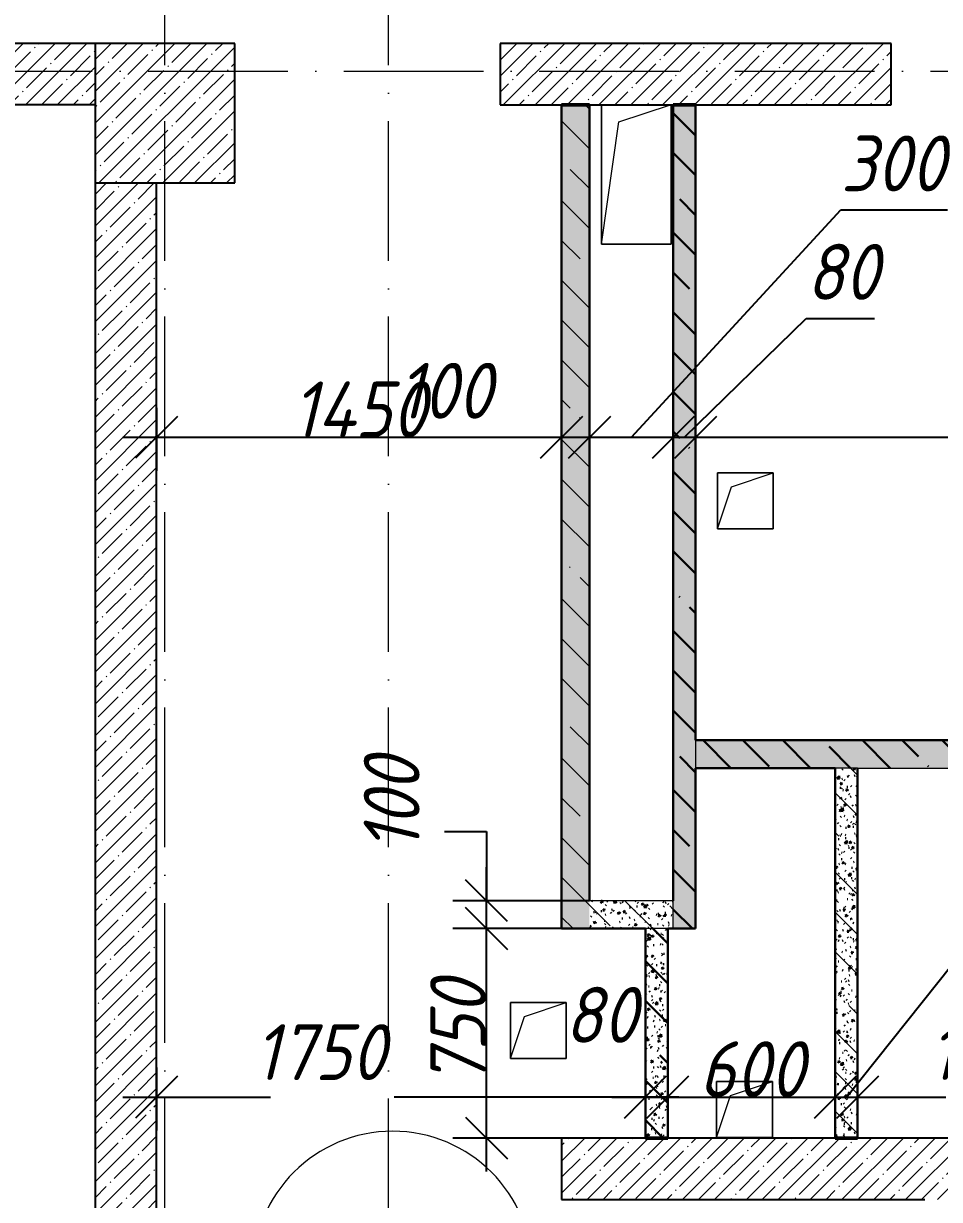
# Model space of a CAD drawing. Header units: millimetres. Extents: x 12986 to 523328, y -9759 to 30092.
# Drawn here: x 127151 to 130430, y 3760 to 7971 of the extents above; entities that cross this region are included whole.
import ezdxf

# ---------------------------------------------------------------- set-up
doc = ezdxf.new("R2010")
doc.units = ezdxf.units.MM
doc.linetypes.add('50_200_ШТРИХ_1Т_ш5_п1_п1_', pattern=[700, 500, -100, 0, -100])
for name, color, linetype, lineweight in [('0) ПГП', 1, 'Continuous', 30), ('4) ПГП красный расчет', 12, 'Continuous', 30), ('A-ANNO-DIMS', 7, 'Continuous', 9), ('A-AREA-IDEN', 7, 'Continuous', 9), ('A-DETL-1', 7, 'Continuous', 50), ('A-FLOR', 7, 'Continuous', 9), ('A-GENM', 7, 'Continuous', 9), ('A-WALL-1', 7, 'Continuous', 25), ('A-WALL-6', 18, 'Continuous', 13), ('A-WALL-PATT-1', 7, 'Continuous', 5), ('A-WALL-PATT-4', 250, 'Continuous', 5), ('S-COLS', 7, 'Continuous', 9), ('S-COLS-1', 7, 'Continuous', 5), ('S-COLS-2', 7, 'Continuous', 25), ('Оси-2', 7, '50_200_ШТРИХ_1Т_ш5_п1_п1_', 9)]:
    doc.layers.add(name, color=color, linetype=linetype, lineweight=lineweight)
doc.layers.add('A-WALL-9', color=7, linetype='Continuous', lineweight=5, true_color=0x0070df)
doc.styles.add('ISOCPEUR_I_3', font='isocpeui.ttf', dxfattribs={"width": 0.9, "height": 200})
doc.dimstyles.new('ISO-2_0_0_9К_СРЕДНИЙ_1', dxfattribs={"dimscale": 304.8, "dimtxt": 199.196235, "dimasz": 0.492126, "dimexe": 0.393701, "dimexo": 0, "dimgap": 0, "dimtad": 1, "dimdec": 0, "dimzin": 0, "dimdsep": 46, "dimtxsty": 'ISOCPEUR_I_3', "dimblk1": 'OBLIQUE', "dimblk2": 'OBLIQUE', "dimsah": 1, "dimcen": 0.09, "dimdle": 0.393701, "dimazin": 0, "dimtfac": 1, "dimtdec": 4, "dimtix": 1, "dimtmove": 2, "dimatfit": 3, "dimfxl": 1, "dimtvp": 1, "dimtolj": 1, "dimtzin": 0, "dimarcsym": 2})
doc.dimstyles.new('ISO-2_0_0_9К_СРЕДНИЙ_6', dxfattribs={"dimscale": 304.8, "dimtxt": 199.196235, "dimasz": 0.492126, "dimexe": 0.393701, "dimexo": 0, "dimgap": 0, "dimtad": 1, "dimdec": 0, "dimzin": 0, "dimdsep": 46, "dimtxsty": 'ISOCPEUR_I_3', "dimblk1": 'OBLIQUE', "dimblk2": 'OBLIQUE', "dimsah": 1, "dimcen": 0.09, "dimdle": 0.393701, "dimazin": 0, "dimtfac": 1, "dimtdec": 4, "dimtix": 1, "dimtmove": 1, "dimatfit": 3, "dimfxl": 1, "dimtvp": 1, "dimtolj": 1, "dimtzin": 0, "dimarcsym": 2})
doc.dimstyles.new('ISO-2_0_0_9К_СРЕДНИЙ_7', dxfattribs={"dimscale": 304.8, "dimtxt": 199.196235, "dimasz": 0.492126, "dimexe": 0.393701, "dimexo": 0, "dimgap": 0, "dimtad": 1, "dimdec": 0, "dimzin": 0, "dimdsep": 46, "dimtxsty": 'ISOCPEUR_I_3', "dimblk1": 'OBLIQUE', "dimblk2": 'OBLIQUE', "dimsah": 1, "dimcen": 0.09, "dimdle": 0.393701, "dimazin": 0, "dimtfac": 1, "dimtdec": 4, "dimtix": 1, "dimtmove": 0, "dimatfit": 3, "dimfxl": 1, "dimtvp": 1, "dimtolj": 1, "dimtzin": 0, "dimarcsym": 2})
pattern_1 = [(45, (61996.89, 0), (-57.02463, 57.02463), []), (45, (62053.92, 0), (-57.02463, 57.02463), [100.806, -20.161, 3.353, -16.808])]
pattern_2 = [(50, (61996.893, 0), (72.873764, -6.37607), [7.62, -83.82]), (355, (61996.89, 0), (-14.09699, 76.42244), [6.096, -67.056]), (100.451, (62002.966, -0.53), (58.776964, 70.04687), [6.476, -71.236]), (46.184, (61996.89, 20.32), (108.43142, -16.81745), [11.43, -125.73]), (96.636, (62005.93, 18.92), (94.961, 98.97089), [9.714, -106.854]), (351.184, (61996.89, 20.32), (94.96227, 98.97018), [9.144, -100.584]), (21, (62007.053, 15.24), (60.64565, -40.90654), [7.62, -83.82]), (326, (62007.05, 15.24), (24.72083, 73.67493), [6.096, -67.056]), (71.451, (62012.11, 11.83), (85.36689, 32.76874), [6.476, -71.236]), (37.5, (61996.893, 0), (1.235525, 33.8224325), [3.353, -62.89, 3.353, -64.719, -67.31]), (37.5, (61996.893, 0), (1.235525, 33.8224325), [-134.315, 3.353, -63.957]), (7.5, (61996.893, 0), (26.728146, 40.07255), [3.353, -35.458, 3.353, -61.366, -25.654]), (7.5, (61996.893, 0), (26.728146, 40.07255), [-103.53, 3.353, -22.301]), (327.5, (61974.236, 0), (54.236318, -2.292117), [3.353, -22.047, 3.353, -75.895, -105.156]), (327.5, (61974.236, 0), (54.236318, -2.292117), [-104.648, 3.353, -101.803]), (317.5, (61964.076, 0), (59.25158, 10.17014), [3.353, -29.667, 3.353, -49.276, -74.676]), (317.5, (61964.076, 0), (59.25158, 10.17014), [-85.649, 3.353, -71.323])]
pattern_3 = [(135, (61996.9, 0), (-142.5612, -142.5612), []), (135, (62139.46, 0), (-142.5612, -142.5612), [252.016, -50.403, 3.353, -47.05])]

# ---------------------------------------------------------------- blocks, each defined once
blk = doc.blocks.new('BSC_Колонна _Прямоугольная - 500х500-V5-АР1_Кладочный план 1 этажа')
at = {"layer": 'S-COLS-1'}
h = blk.add_hatch(dxfattribs=at)
h.set_pattern_fill('FP_13', color=256, style=0, pattern_type=2)
h.set_pattern_definition([(45, (-65660, -7650), (-57.02463, 57.02463), []), (45, (-65602.975, -7650), (-57.02463, 57.02463), [100.806, -20.161, 3.353, -16.808])])
h.paths.add_polyline_path([(-250, -250), (250, -250), (250, 250), (-250, 250)], flags=0)
at = {"layer": 'S-COLS-2'}
for p, q in [((250, 250), (-250, 250)), ((-250, 250), (-250, -250)), ((250, -250), (250, 250)), ((-250, -250), (250, -250))]:
    blk.add_line(p, q, dxfattribs=at)
blk = doc.blocks.new('AR_Отверстие прямоугольное _в плите_ - AR_Отверстие прямоугольное _в плите_-V49-АР1_Кладочный план 1 этажа')
at = {"layer": 'A-GENM'}
for p, q in [((-125, 249), (-125, -250)), ((-62.5, 187.5), (122, 249)), ((125, -250), (125, 249)), ((-125, -250), (-62.5, 187.5)), ((-125, -250), (125, -250))]:
    blk.add_line(p, q, dxfattribs=at)
blk = doc.blocks.new('AR_Отверстие прямоугольное _в плите_ - AR_Отверстие прямоугольное _в плите_-V40-АР1_Кладочный план 1 этажа')
at = {"layer": 'A-GENM'}
for p, q in [((100, 100), (-100, 100)), ((-100, 100), (-100, -100)), ((-50, 50), (100, 100)), ((100, -100), (100, 100)), ((-100, -100), (-50, 50)), ((-100, -100), (100, -100))]:
    blk.add_line(p, q, dxfattribs=at)
blk = doc.blocks.new('_Oblique')
at = {"color": 0, "linetype": 'ByBlock', "lineweight": -2}
blk.add_line((-0.5, -0.5), (0.5, 0.5), dxfattribs=at)
blk = doc.blocks.new('DIMBLOCK784-АР1_Кладочный план 1 этажа')
at = {"layer": 'A-ANNO-DIMS', "color": 0, "lineweight": -2, "transparency": 16777216}
for p, q in [((127626.9, 6595.4), (127626.9, 6369.3)), ((129076.9, 6595.4), (129076.9, 6369.3)), ((127506.9, 6489.3), (129196.9, 6489.3))]:
    blk.add_line(p, q, dxfattribs=at)
at = {"layer": 'Defpoints', "color": 0, "transparency": 16777216}
for p in [(127626.9, 6595.4), (129076.9, 6595.4), (129076.9, 6489.3)]:
    blk.add_point(p, dxfattribs=at)
at = {"layer": 'A-ANNO-DIMS', "color": 0, "lineweight": -2, "transparency": 16777216, "xscale": 150, "yscale": 150, "zscale": 150, "rotation": 180}
blk.add_blockref('_Oblique', (127626.9, 6489.3), dxfattribs=at)
at = {"layer": 'A-ANNO-DIMS', "color": 0, "lineweight": -2, "transparency": 16777216, "xscale": 150, "yscale": 150, "zscale": 150}
blk.add_blockref('_Oblique', (129076.9, 6489.3), dxfattribs=at)
at = {"layer": 'A-ANNO-DIMS', "color": 0, "transparency": 16777216, "insert": (128351.9, 6589.3), "char_height": 200, "width": 579.201, "attachment_point": 5, "style": 'ISOCPEUR_I_3'}
blk.add_mtext('\\A1;1450', dxfattribs=at)
blk = doc.blocks.new('DIMBLOCK785-АР1_Кладочный план 1 этажа')
at = {"layer": 'A-ANNO-DIMS', "color": 0, "lineweight": -2, "transparency": 16777216}
for p, q in [((129076.9, 6595.4), (129076.9, 6369.3)), ((129176.9, 6595.4), (129176.9, 6369.3)), ((128538.9, 6489.3), (129076.9, 6489.3)), ((128956.9, 6489.3), (129296.9, 6489.3))]:
    blk.add_line(p, q, dxfattribs=at)
at = {"layer": 'Defpoints', "color": 0, "transparency": 16777216}
for p in [(129076.9, 6595.4), (129176.9, 6595.4), (129176.9, 6489.3)]:
    blk.add_point(p, dxfattribs=at)
at = {"layer": 'A-ANNO-DIMS', "color": 0, "lineweight": -2, "transparency": 16777216, "xscale": 150, "yscale": 150, "zscale": 150, "rotation": 180}
blk.add_blockref('_Oblique', (129076.9, 6489.3), dxfattribs=at)
at = {"layer": 'A-ANNO-DIMS', "color": 0, "lineweight": -2, "transparency": 16777216, "xscale": 150, "yscale": 150, "zscale": 150}
blk.add_blockref('_Oblique', (129176.9, 6489.3), dxfattribs=at)
at = {"layer": 'A-ANNO-DIMS', "color": 0, "transparency": 16777216, "insert": (128490.2, 6756), "char_height": 200, "width": 409.118, "attachment_point": 1, "line_spacing_factor": 1.149209, "style": 'ISOCPEUR_I_3'}
blk.add_mtext('\\A1;100', dxfattribs=at)
blk = doc.blocks.new('DIMBLOCK786-АР1_Кладочный план 1 этажа')
at = {"layer": 'A-ANNO-DIMS', "color": 0, "lineweight": -2, "transparency": 16777216}
for p, q in [((129326.9, 6489.3), (130076.7, 7303.4)), ((130076.7, 7303.4), (130459.1, 7303.4)), ((129176.9, 6595.4), (129176.9, 6369.3)), ((129476.9, 6595.4), (129476.9, 6369.3)), ((129056.9, 6489.3), (129596.9, 6489.3))]:
    blk.add_line(p, q, dxfattribs=at)
at = {"layer": 'Defpoints', "color": 0, "transparency": 16777216}
for p in [(129176.9, 6595.4), (129476.9, 6595.4), (129476.9, 6489.3)]:
    blk.add_point(p, dxfattribs=at)
at = {"layer": 'A-ANNO-DIMS', "color": 0, "lineweight": -2, "transparency": 16777216, "xscale": 150, "yscale": 150, "zscale": 150, "rotation": 180}
blk.add_blockref('_Oblique', (129176.9, 6489.3), dxfattribs=at)
at = {"layer": 'A-ANNO-DIMS', "color": 0, "lineweight": -2, "transparency": 16777216, "xscale": 150, "yscale": 150, "zscale": 150}
blk.add_blockref('_Oblique', (129476.9, 6489.3), dxfattribs=at)
at = {"layer": 'A-ANNO-DIMS', "color": 0, "transparency": 16777216, "insert": (130076.7, 7570), "char_height": 200, "width": 455.087, "attachment_point": 1, "line_spacing_factor": 1.149209, "style": 'ISOCPEUR_I_3'}
blk.add_mtext('\\A1;300', dxfattribs=at)
blk = doc.blocks.new('DIMBLOCK787-АР1_Кладочный план 1 этажа')
at = {"layer": 'A-ANNO-DIMS', "color": 0, "lineweight": -2, "transparency": 16777216}
for p, q in [((129516.9, 6489.3), (129952.9, 6915.1)), ((129952.9, 6915.1), (130196.7, 6915.1)), ((129476.9, 6595.4), (129476.9, 6369.3)), ((129556.9, 6595.4), (129556.9, 6369.3)), ((129356.9, 6489.3), (129676.9, 6489.3))]:
    blk.add_line(p, q, dxfattribs=at)
at = {"layer": 'Defpoints', "color": 0, "transparency": 16777216}
for p in [(129476.9, 6595.4), (129556.9, 6595.4), (129556.9, 6489.3)]:
    blk.add_point(p, dxfattribs=at)
at = {"layer": 'A-ANNO-DIMS', "color": 0, "lineweight": -2, "transparency": 16777216, "xscale": 150, "yscale": 150, "zscale": 150, "rotation": 180}
blk.add_blockref('_Oblique', (129476.9, 6489.3), dxfattribs=at)
at = {"layer": 'A-ANNO-DIMS', "color": 0, "lineweight": -2, "transparency": 16777216, "xscale": 150, "yscale": 150, "zscale": 150}
blk.add_blockref('_Oblique', (129556.9, 6489.3), dxfattribs=at)
at = {"layer": 'A-ANNO-DIMS', "color": 0, "transparency": 16777216, "insert": (129952.9, 7181.8), "char_height": 200, "width": 303.391, "attachment_point": 1, "line_spacing_factor": 1.149209, "style": 'ISOCPEUR_I_3'}
blk.add_mtext('\\A1;80', dxfattribs=at)
blk = doc.blocks.new('DIMBLOCK788-АР1_Кладочный план 1 этажа')
at = {"layer": 'A-ANNO-DIMS', "color": 0, "lineweight": -2, "transparency": 16777216}
for p, q in [((129556.9, 6595.4), (129556.9, 6369.3)), ((131936.9, 6595.4), (131936.9, 6369.3)), ((129436.9, 6489.3), (132056.9, 6489.3))]:
    blk.add_line(p, q, dxfattribs=at)
at = {"layer": 'Defpoints', "color": 0, "transparency": 16777216}
for p in [(129556.9, 6595.4), (131936.9, 6595.4), (131936.9, 6489.3)]:
    blk.add_point(p, dxfattribs=at)
at = {"layer": 'A-ANNO-DIMS', "color": 0, "lineweight": -2, "transparency": 16777216, "xscale": 150, "yscale": 150, "zscale": 150, "rotation": 180}
blk.add_blockref('_Oblique', (129556.9, 6489.3), dxfattribs=at)
at = {"layer": 'A-ANNO-DIMS', "color": 0, "lineweight": -2, "transparency": 16777216, "xscale": 150, "yscale": 150, "zscale": 150}
blk.add_blockref('_Oblique', (131936.9, 6489.3), dxfattribs=at)
at = {"layer": 'A-ANNO-DIMS', "color": 0, "transparency": 16777216, "insert": (130746.9, 6589.3), "char_height": 200, "width": 606.782, "attachment_point": 5, "style": 'ISOCPEUR_I_3'}
blk.add_mtext('\\A1;2380', dxfattribs=at)
blk = doc.blocks.new('DIMBLOCK796-АР1_Кладочный план 1 этажа')
at = {"layer": 'A-ANNO-DIMS', "color": 0, "lineweight": -2, "transparency": 16777216}
for p, q in [((127626.9, 4232.5), (127626.9, 4006.5)), ((129376.9, 4232.5), (129376.9, 4006.5)), ((127506.9, 4126.5), (128035.6, 4126.5)), ((129496.9, 4126.5), (128477.8, 4126.5))]:
    blk.add_line(p, q, dxfattribs=at)
at = {"layer": 'Defpoints', "color": 0, "transparency": 16777216}
for p in [(127626.9, 4232.5), (129376.9, 4232.5), (129376.9, 4126.5)]:
    blk.add_point(p, dxfattribs=at)
at = {"layer": 'A-ANNO-DIMS', "color": 0, "lineweight": -2, "transparency": 16777216, "xscale": 150, "yscale": 150, "zscale": 150, "rotation": 180}
blk.add_blockref('_Oblique', (127626.9, 4126.5), dxfattribs=at)
at = {"layer": 'A-ANNO-DIMS', "color": 0, "lineweight": -2, "transparency": 16777216, "xscale": 150, "yscale": 150, "zscale": 150}
blk.add_blockref('_Oblique', (129376.9, 4126.5), dxfattribs=at)
at = {"layer": 'A-ANNO-DIMS', "color": 0, "transparency": 16777216, "insert": (127976.3, 4387.7), "char_height": 200, "width": 560.814, "attachment_point": 1, "line_spacing_factor": 1.149209, "style": 'ISOCPEUR_I_3'}
blk.add_mtext('\\A1;1750', dxfattribs=at)
blk = doc.blocks.new('DIMBLOCK797-АР1_Кладочный план 1 этажа')
at = {"layer": 'A-ANNO-DIMS', "color": 0, "lineweight": -2, "transparency": 16777216}
for p, q in [((129376.9, 4232.5), (129376.9, 4006.5)), ((129456.9, 4232.5), (129456.9, 4006.5)), ((129256.9, 4126.5), (129576.9, 4126.5))]:
    blk.add_line(p, q, dxfattribs=at)
at = {"layer": 'Defpoints', "color": 0, "transparency": 16777216}
for p in [(129376.9, 4232.5), (129456.9, 4232.5), (129456.9, 4126.5)]:
    blk.add_point(p, dxfattribs=at)
at = {"layer": 'A-ANNO-DIMS', "color": 0, "lineweight": -2, "transparency": 16777216, "xscale": 150, "yscale": 150, "zscale": 150, "rotation": 180}
blk.add_blockref('_Oblique', (129376.9, 4126.5), dxfattribs=at)
at = {"layer": 'A-ANNO-DIMS', "color": 0, "lineweight": -2, "transparency": 16777216, "xscale": 150, "yscale": 150, "zscale": 150}
blk.add_blockref('_Oblique', (129456.9, 4126.5), dxfattribs=at)
at = {"layer": 'A-ANNO-DIMS', "color": 0, "transparency": 16777216, "insert": (129087.8, 4521.1), "char_height": 200, "width": 303.391, "attachment_point": 1, "line_spacing_factor": 1.149209, "style": 'ISOCPEUR_I_3'}
blk.add_mtext('\\A1;80', dxfattribs=at)
blk = doc.blocks.new('DIMBLOCK798-АР1_Кладочный план 1 этажа')
at = {"layer": 'A-ANNO-DIMS', "color": 0, "lineweight": -2, "transparency": 16777216}
for p, q in [((129456.9, 4232.5), (129456.9, 4006.5)), ((130056.9, 4232.5), (130056.9, 4006.5)), ((129336.9, 4126.5), (130176.9, 4126.5))]:
    blk.add_line(p, q, dxfattribs=at)
at = {"layer": 'Defpoints', "color": 0, "transparency": 16777216}
for p in [(129456.9, 4232.5), (130056.9, 4232.5), (130056.9, 4126.5)]:
    blk.add_point(p, dxfattribs=at)
at = {"layer": 'A-ANNO-DIMS', "color": 0, "lineweight": -2, "transparency": 16777216, "xscale": 150, "yscale": 150, "zscale": 150, "rotation": 180}
blk.add_blockref('_Oblique', (129456.9, 4126.5), dxfattribs=at)
at = {"layer": 'A-ANNO-DIMS', "color": 0, "lineweight": -2, "transparency": 16777216, "xscale": 150, "yscale": 150, "zscale": 150}
blk.add_blockref('_Oblique', (130056.9, 4126.5), dxfattribs=at)
at = {"layer": 'A-ANNO-DIMS', "color": 0, "transparency": 16777216, "insert": (129756.9, 4226.5), "char_height": 200, "width": 455.087, "attachment_point": 5, "style": 'ISOCPEUR_I_3'}
blk.add_mtext('\\A1;600', dxfattribs=at)
blk = doc.blocks.new('DIMBLOCK799-АР1_Кладочный план 1 этажа')
at = {"layer": 'A-ANNO-DIMS', "color": 0, "lineweight": -2, "transparency": 16777216}
for p, q in [((130096.9, 4126.5), (130475.6, 4601.9)), ((130475.6, 4601.9), (130719.4, 4601.9)), ((130056.9, 4232.5), (130056.9, 4006.5)), ((130136.9, 4232.5), (130136.9, 4006.5)), ((129936.9, 4126.5), (130256.9, 4126.5))]:
    blk.add_line(p, q, dxfattribs=at)
at = {"layer": 'Defpoints', "color": 0, "transparency": 16777216}
for p in [(130056.9, 4232.5), (130136.9, 4232.5), (130136.9, 4126.5)]:
    blk.add_point(p, dxfattribs=at)
at = {"layer": 'A-ANNO-DIMS', "color": 0, "lineweight": -2, "transparency": 16777216, "xscale": 150, "yscale": 150, "zscale": 150, "rotation": 180}
blk.add_blockref('_Oblique', (130056.9, 4126.5), dxfattribs=at)
at = {"layer": 'A-ANNO-DIMS', "color": 0, "lineweight": -2, "transparency": 16777216, "xscale": 150, "yscale": 150, "zscale": 150}
blk.add_blockref('_Oblique', (130136.9, 4126.5), dxfattribs=at)
at = {"layer": 'A-ANNO-DIMS', "color": 0, "transparency": 16777216, "insert": (130475.6, 4868.6), "char_height": 200, "width": 303.391, "attachment_point": 1, "line_spacing_factor": 1.149209, "style": 'ISOCPEUR_I_3'}
blk.add_mtext('\\A1;80', dxfattribs=at)
blk = doc.blocks.new('DIMBLOCK800-АР1_Кладочный план 1 этажа')
at = {"layer": 'A-ANNO-DIMS', "color": 0, "lineweight": -2, "transparency": 16777216}
for p, q in [((130136.9, 4232.5), (130136.9, 4006.5)), ((132036.9, 4232.5), (132036.9, 4006.5)), ((130016.9, 4126.5), (130453, 4126.5)), ((132156.9, 4126.5), (130895.2, 4126.5))]:
    blk.add_line(p, q, dxfattribs=at)
at = {"layer": 'Defpoints', "color": 0, "transparency": 16777216}
for p in [(130136.9, 4232.5), (132036.9, 4232.5), (132036.9, 4126.5)]:
    blk.add_point(p, dxfattribs=at)
at = {"layer": 'A-ANNO-DIMS', "color": 0, "lineweight": -2, "transparency": 16777216, "xscale": 150, "yscale": 150, "zscale": 150, "rotation": 180}
blk.add_blockref('_Oblique', (130136.9, 4126.5), dxfattribs=at)
at = {"layer": 'A-ANNO-DIMS', "color": 0, "lineweight": -2, "transparency": 16777216, "xscale": 150, "yscale": 150, "zscale": 150}
blk.add_blockref('_Oblique', (132036.9, 4126.5), dxfattribs=at)
at = {"layer": 'A-ANNO-DIMS', "color": 0, "transparency": 16777216, "insert": (130393.7, 4387.7), "char_height": 200, "width": 560.814, "attachment_point": 1, "line_spacing_factor": 1.149209, "style": 'ISOCPEUR_I_3'}
blk.add_mtext('\\A1;1900', dxfattribs=at)
blk = doc.blocks.new('DIMBLOCK803-АР1_Кладочный план 1 этажа')
at = {"layer": 'A-ANNO-DIMS', "color": 0, "lineweight": -2, "transparency": 16777216}
for p, q in [((128807.9, 3860), (128807.9, 4850)), ((129076.9, 4730), (128687.9, 4730)), ((129076.9, 3980), (128687.9, 3980))]:
    blk.add_line(p, q, dxfattribs=at)
at = {"layer": 'Defpoints', "color": 0, "transparency": 16777216}
for p in [(128807.9, 4730), (129076.9, 4730), (129076.9, 3980)]:
    blk.add_point(p, dxfattribs=at)
at = {"layer": 'A-ANNO-DIMS', "color": 0, "lineweight": -2, "transparency": 16777216, "xscale": 150, "yscale": 150, "zscale": 150}
for p, rotation in [((128807.9, 4730), 90), ((128807.9, 3980), 270)]:
    blk.add_blockref('_Oblique', p, dxfattribs=dict(at, rotation=rotation))
at = {"layer": 'A-ANNO-DIMS', "color": 0, "transparency": 16777216, "insert": (128706.6, 4355), "char_height": 200, "width": 455.087, "attachment_point": 5, "rotation": 90, "style": 'ISOCPEUR_I_3'}
blk.add_mtext('\\A1;750', dxfattribs=at)
blk = doc.blocks.new('DIMBLOCK804-АР1_Кладочный план 1 этажа')
at = {"layer": 'A-ANNO-DIMS', "color": 0, "lineweight": -2, "transparency": 16777216}
for p, q in [((128657.9, 5077.4), (128807.9, 5077.4)), ((128807.9, 5077.4), (128807.9, 4830)), ((128807.9, 4610), (128807.9, 4950)), ((129176.9, 4830), (128687.9, 4830)), ((129076.9, 4730), (128687.9, 4730))]:
    blk.add_line(p, q, dxfattribs=at)
at = {"layer": 'Defpoints', "color": 0, "transparency": 16777216}
for p in [(128807.9, 4830), (129176.9, 4830), (129076.9, 4730)]:
    blk.add_point(p, dxfattribs=at)
at = {"layer": 'A-ANNO-DIMS', "color": 0, "lineweight": -2, "transparency": 16777216, "xscale": 150, "yscale": 150, "zscale": 150}
for p, rotation in [((128807.9, 4830), 90), ((128807.9, 4730), 270)]:
    blk.add_blockref('_Oblique', p, dxfattribs=dict(at, rotation=rotation))
at = {"layer": 'A-ANNO-DIMS', "color": 0, "transparency": 16777216, "insert": (128368.7, 5006.2), "char_height": 200, "width": 409.118, "attachment_point": 1, "rotation": 90, "line_spacing_factor": 1.149209, "style": 'ISOCPEUR_I_3'}
blk.add_mtext('\\A1;100', dxfattribs=at)
blk = doc.blocks.new('Марка_Помещения - Номер-25198446-Объем проектирования 1 этажа')
at = {"layer": 'A-AREA-IDEN'}
for start, end in [(360, 180), (180, 360)]:
    blk.add_arc((0, 0), 2.5, start, end, dxfattribs=at)

msp = doc.modelspace()

# ---------------------------------------------------------------- hatches: boundary and pattern name
at = {"layer": '0) ПГП'}
h = msp.add_hatch(dxfattribs=at)
h.set_pattern_fill('FP_16', color=256, style=0, pattern_type=2)
h.set_pattern_definition(pattern_2)
h.paths.add_polyline_path([(129176.89325, 4730), (129176.89325, 7680), (129076.89325, 7680), (129076.89325, 4730)], flags=0)
h = msp.add_hatch(dxfattribs=at)
h.set_pattern_fill('FP_16', color=256, style=0, pattern_type=2)
h.set_pattern_definition(pattern_2)
h.paths.add_polyline_path([(129476.89326, 4730), (129556.89326, 4730), (129556.89326, 7680), (129476.89326, 7680), (129476.89326, 4830)], flags=0)
h = msp.add_hatch(dxfattribs=at)
h.set_pattern_fill('FP_17', color=256, style=0, pattern_type=2)
h.set_pattern_definition(pattern_3)
h.paths.add_polyline_path([(129476.89326, 4730), (129556.89326, 4730), (129556.89326, 7680), (129476.89326, 7680), (129476.89326, 4830)], flags=0)
h = msp.add_hatch(dxfattribs=at)
h.set_pattern_fill('FP_16', color=256, style=0, pattern_type=2)
h.set_pattern_definition(pattern_2)
h.paths.add_polyline_path([(130136.89328, 5305), (131936.89328, 5305), (131936.89328, 5405), (129556.89326, 5405), (129556.89326, 5305), (130056.89328, 5305)], flags=0)
h = msp.add_hatch(dxfattribs=at)
h.set_pattern_fill('FP_17', color=256, style=0, pattern_type=2)
h.set_pattern_definition(pattern_3)
h.paths.add_polyline_path([(130136.89328, 5305), (131936.89328, 5305), (131936.89328, 5405), (129556.89326, 5405), (129556.89326, 5305), (130056.89328, 5305)], flags=0)
h = msp.add_hatch(dxfattribs=at)
h.set_pattern_fill('FP_16', color=256, style=0, pattern_type=2)
h.set_pattern_definition(pattern_2)
h.paths.add_polyline_path([(130136.89328, 3980), (130136.89328, 5305), (130056.89328, 5305), (130056.89328, 3980)], flags=0)
h = msp.add_hatch(dxfattribs=at)
h.set_pattern_fill('FP_16', color=256, style=0, pattern_type=2)
h.set_pattern_definition(pattern_2)
h.paths.add_polyline_path([(129476.89326, 4730), (129476.89326, 4830), (129176.89325, 4830), (129176.89325, 4730), (129456.89326, 4730)], flags=0)
h = msp.add_hatch(dxfattribs=at)
h.set_pattern_fill('FP_16', color=256, style=0, pattern_type=2)
h.set_pattern_definition(pattern_2)
h.paths.add_polyline_path([(129376.89326, 3980), (129456.89326, 3980), (129456.89326, 4730), (129376.89326, 4730), (129376.89326, 4432.17218)], flags=0)
h = msp.add_hatch(dxfattribs=at)
h.set_pattern_fill('FP_17', color=256, style=0, pattern_type=2)
h.set_pattern_definition(pattern_3)
h.paths.add_polyline_path([(129376.89326, 3980), (129456.89326, 3980), (129456.89326, 4730), (129376.89326, 4730), (129376.89326, 4432.17218)], flags=0)
at = {"layer": 'A-WALL-PATT-1'}
h = msp.add_hatch(dxfattribs=at)
h.set_pattern_fill('FP_1', color=256, style=0, pattern_type=2)
h.set_pattern_definition(pattern_1)
h.paths.add_polyline_path([(124106.89327, 7680.00001), (124681.19328, 7680.00001), (124681.19328, 7900.00001), (123406.89327, 7900.00001), (123406.89327, 7680.00001), (123809.77422, 7680.00001)], flags=0)
h.paths.add_polyline_path([(126192.42974, 7680.00001), (127406.89327, 7680.00001), (127406.89327, 7900.00001), (126192.42974, 7900.00001)], flags=0)
h = msp.add_hatch(dxfattribs=at)
h.set_pattern_fill('FP_1', color=256, style=0, pattern_type=2)
h.set_pattern_definition(pattern_1)
h.paths.add_polyline_path([(133856.89328, 7680), (133856.89328, 7900), (133656.89328, 7900), (133656.89328, 7680)], flags=0)
h.paths.add_polyline_path([(132316.89328, 7680), (132706.89328, 7680), (132706.89328, 7900), (131356.89328, 7900), (131356.89328, 7680), (132016.89328, 7680)], flags=0)
h.paths.add_polyline_path([(129176.89325, 7680), (130256.89328, 7680), (130256.89328, 7900), (128856.89327, 7900), (128856.89327, 7680), (129076.89325, 7680)], flags=0)
h = msp.add_hatch(dxfattribs=at)
h.set_pattern_fill('FP_1', color=256, style=0, pattern_type=2)
h.set_pattern_definition(pattern_1)
h.paths.add_polyline_path([(127406.89327, 400), (127626.89327, 400), (127626.89327, 7400.00001), (127406.89327, 7400.00001), (127406.89327, 4432.17218)], flags=0)
h = msp.add_hatch(dxfattribs=at)
h.set_pattern_fill('FP_1', color=256, style=0, pattern_type=2)
h.set_pattern_definition(pattern_1)
h.paths.add_polyline_path([(132416.89328, 3760), (132416.89328, 3980), (129076.89325, 3980), (129076.89325, 3760), (131136.89328, 3760)], flags=0)
at = {"layer": 'A-WALL-PATT-4'}
h = msp.add_hatch(dxfattribs=at)
h.set_pattern_fill('FP_17', color=256, style=0, pattern_type=2)
h.set_pattern_definition(pattern_3)
h.paths.add_polyline_path([(129176.89325, 4730), (129176.89325, 7680), (129076.89325, 7680), (129076.89325, 4730)], flags=0)
h = msp.add_hatch(dxfattribs=at)
h.set_pattern_fill('FP_17', color=256, style=0, pattern_type=2)
h.set_pattern_definition(pattern_3)
h.paths.add_polyline_path([(130136.89328, 3980), (130136.89328, 5305), (130056.89328, 5305), (130056.89328, 3980)], flags=0)
h = msp.add_hatch(dxfattribs=at)
h.set_pattern_fill('FP_17', color=256, style=0, pattern_type=2)
h.set_pattern_definition(pattern_3)
h.paths.add_polyline_path([(129476.89326, 4730), (129476.89326, 4830), (129176.89325, 4830), (129176.89325, 4730), (129456.89326, 4730)], flags=0)

# ---------------------------------------------------------------- linework, layer by layer
at = {"layer": '0) ПГП'}
for p, q in [((129076.89325, 7680), (129076.89325, 4730)), ((129556.89326, 5405), (129556.89326, 7680)), ((129556.89326, 4730), (129556.89326, 5305)), ((129556.89326, 5305), (130056.89328, 5305)), ((130056.89328, 5305), (130056.89328, 3980)), ((129376.89326, 4730), (129376.89326, 3980)), ((129456.89326, 4730), (129556.89326, 4730))]:
    msp.add_line(p, q, dxfattribs=at)
at = {"layer": '4) ПГП красный расчет'}
for p, q in [((129176.89325, 4830), (129176.89325, 7680)), ((129476.89326, 7680), (129476.89326, 4830)), ((131936.89328, 5405), (129556.89326, 5405)), ((130136.89328, 3980), (130136.89328, 5305)), ((129076.89325, 4730), (129376.89326, 4730)), ((129456.89326, 3980), (129456.89326, 4730))]:
    msp.add_line(p, q, dxfattribs=at)
at = {"layer": 'A-DETL-1'}
for p, q in [((129176.89325, 7680), (129076.89325, 7680)), ((129556.89326, 7680), (129476.89326, 7680)), ((129376.89326, 3980), (129456.89326, 3980)), ((130056.89328, 3980), (130136.89328, 3980))]:
    msp.add_line(p, q, dxfattribs=at)
at = {"layer": 'A-FLOR'}
for p, q in [((129219.89326, 7181), (129219.89326, 7680)), ((129469.89326, 7680), (129469.89326, 7181)), ((129469.89326, 7181), (129219.89326, 7181)), ((129634.89327, 6362), (129834.89327, 6362)), ((129634.89327, 6162), (129634.89327, 6362)), ((129834.89327, 6362), (129834.89327, 6162)), ((129834.89327, 6162), (129634.89327, 6162)), ((128893.89325, 4465), (129093.89325, 4465)), ((128893.89325, 4265), (128893.89325, 4465)), ((129093.89325, 4465), (129093.89325, 4265)), ((129093.89325, 4265), (128893.89325, 4265)), ((129631.89326, 4182), (129831.89326, 4182)), ((129631.89326, 3982), (129631.89326, 4182)), ((129831.89326, 4182), (129831.89326, 3982)), ((129831.89326, 3982), (129631.89326, 3982))]:
    msp.add_line(p, q, dxfattribs=at)
at = {"layer": 'A-WALL-1'}
for p, q in [((127406.89327, 7900.00001), (126106.89327, 7900.00001)), ((130256.89328, 7900), (128856.89327, 7900)), ((128856.89327, 7900), (128856.89327, 7680)), ((130256.89328, 7680), (130256.89328, 7900)), ((127406.89327, 7680.00001), (126106.89327, 7680.00001)), ((128856.89327, 7680), (129076.89325, 7680)), ((129176.89325, 7680), (129476.89326, 7680)), ((129556.89326, 7680), (130256.89328, 7680)), ((127406.89327, 7400.00001), (127406.89327, 400)), ((127626.89327, 400), (127626.89327, 7400.00001)), ((129376.89326, 3980), (129076.89325, 3980)), ((129076.89325, 3980), (129076.89325, 3760)), ((130056.89328, 3980), (129456.89326, 3980)), ((132036.89327, 3980), (130136.89328, 3980)), ((129076.89325, 3760), (130376.89328, 3760))]:
    msp.add_line(p, q, dxfattribs=at)
at = {"layer": 'A-WALL-6'}
for p, q in [((130136.89328, 5305), (131936.89328, 5305)), ((129476.89326, 4830), (129176.89325, 4830))]:
    msp.add_line(p, q, dxfattribs=at)
at = {"layer": 'A-WALL-9'}
for p, q in [((129556.89326, 5405), (129556.89326, 5305)), ((130136.89328, 5305), (130056.89328, 5305)), ((129476.89326, 4730), (129476.89326, 4830)), ((129456.89326, 4730), (129376.89326, 4730))]:
    msp.add_line(p, q, dxfattribs=at)
at = {"layer": 'Оси-2'}
for p, q in [((127656.89325, -4080), (127656.89325, 28636.94316)), ((128456.89325, -4080), (128456.89325, 28636.94316)), ((57586.89328, 7800), (187948.52131, 7800))]:
    msp.add_line(p, q, dxfattribs=at)

# ---------------------------------------------------------------- block references
at = {"layer": 'A-AREA-IDEN', "xscale": 199.9999999999999, "yscale": 199.9999999999999, "zscale": 199.9999999999999}
msp.add_blockref('Марка_Помещения - Номер-25198446-Объем проектирования 1 этажа', (128472.27265, 3504.33826), dxfattribs=at)
at = {"layer": 'A-GENM'}
for name, p in [('AR_Отверстие прямоугольное _в плите_ - AR_Отверстие прямоугольное _в плите_-V49-АР1_Кладочный план 1 этажа', (129344.89326, 7431)), ('AR_Отверстие прямоугольное _в плите_ - AR_Отверстие прямоугольное _в плите_-V40-АР1_Кладочный план 1 этажа', (129734.89327, 6262)), ('AR_Отверстие прямоугольное _в плите_ - AR_Отверстие прямоугольное _в плите_-V40-АР1_Кладочный план 1 этажа', (128993.89325, 4365)), ('AR_Отверстие прямоугольное _в плите_ - AR_Отверстие прямоугольное _в плите_-V40-АР1_Кладочный план 1 этажа', (129731.89326, 4082))]:
    msp.add_blockref(name, p, dxfattribs=at)
at = {"layer": 'S-COLS'}
msp.add_blockref('BSC_Колонна _Прямоугольная - 500х500-V5-АР1_Кладочный план 1 этажа', (127656.89327, 7650.00001), dxfattribs=at)

# ---------------------------------------------------------------- dimensions: what is measured, and where the dimension line sits
at = {"layer": 'A-ANNO-DIMS'}
for base, p1, p2, dimstyle, override, picture, middle in [((129476.89326, 6489.32719), (129176.89325, 6595.39321), (129476.89326, 6595.39321), 'ISO-2_0_0_9К_СРЕДНИЙ_6', {"dimpost": '<>', "dimfxl": 300.000018}, 'DIMBLOCK786-АР1_Кладочный план 1 этажа', (130076.7476, 7303.36282)), ((129556.89326, 6489.32719), (129476.89326, 6595.39321), (129556.89326, 6595.39321), 'ISO-2_0_0_9К_СРЕДНИЙ_6', {"dimpost": '<>', "dimfxl": 80}, 'DIMBLOCK787-АР1_Кладочный план 1 этажа', (129952.92003, 6915.12733)), ((129176.89325, 6489.32719), (129076.89325, 6595.39321), (129176.89325, 6595.39321), 'ISO-2_0_0_9К_СРЕДНИЙ_6', {"dimpost": '<>', "dimfxl": 100}, 'DIMBLOCK785-АР1_Кладочный план 1 этажа', (128694.74078, 6293.92544)), ((130136.89328, 4126.45679), (130056.89328, 4232.52281), (130136.89328, 4232.52281), 'ISO-2_0_0_9К_СРЕДНИЙ_6', {"dimpost": '<>', "dimfxl": 80}, 'DIMBLOCK799-АР1_Кладочный план 1 этажа', (130475.55066, 4601.93314)), ((129456.89326, 4126.45679), (129376.89326, 4232.52281), (129456.89326, 4232.52281), 'ISO-2_0_0_9К_СРЕДНИЙ_6', {"dimpost": '<>', "dimfxl": 80}, 'DIMBLOCK797-АР1_Кладочный план 1 этажа', (129239.46584, 4254.4146)), ((129376.89326, 4126.45679), (127626.89327, 4232.52281), (129376.89326, 4232.52281), 'ISO-2_0_0_9К_СРЕДНИЙ_1', {"dimpost": '<>', "dimfxl": 1749.999998}, 'DIMBLOCK796-АР1_Кладочный план 1 этажа', (128256.69202, 4254.4146)), ((132036.89327, 4126.45679), (130136.89328, 4232.52281), (132036.89327, 4232.52281), 'ISO-2_0_0_9К_СРЕДНИЙ_1', {"dimpost": '<>', "dimfxl": 1899.999982}, 'DIMBLOCK800-АР1_Кладочный план 1 этажа', (130674.08563, 4254.4146))]:
    dim = msp.add_linear_dim(base=base, p1=p1, p2=p2, dimstyle=dimstyle, override=override, dxfattribs=at)
    dim.commit()
    dim.dimension.update_dxf_attribs({"geometry": picture, "text_midpoint": middle, "dimtype": 160})
for base, p1, p2, override, picture, middle in [((129076.89325, 6489.32719), (127626.89327, 6595.39321), (129076.89325, 6595.39321), {"dimpost": '<>', "dimfxl": 1449.99998}, 'DIMBLOCK784-АР1_Кладочный план 1 этажа', (128351.89326, 6589.32719)), ((131936.89328, 6489.32719), (129556.89326, 6595.39321), (131936.89328, 6595.39321), {"dimpost": '<>', "dimfxl": 2380.000021}, 'DIMBLOCK788-АР1_Кладочный план 1 этажа', (130746.89327, 6589.32719)), ((130056.89328, 4126.45679), (129456.89326, 4232.52281), (130056.89328, 4232.52281), {"dimpost": '<>', "dimfxl": 600.000021}, 'DIMBLOCK798-АР1_Кладочный план 1 этажа', (129756.89327, 4226.45679))]:
    dim = msp.add_linear_dim(base=base, p1=p1, p2=p2, dimstyle='ISO-2_0_0_9К_СРЕДНИЙ_7', override=override, dxfattribs=at)
    dim.commit()
    dim.dimension.update_dxf_attribs({"geometry": picture, "text_midpoint": middle})
dim = msp.add_linear_dim(base=(128807.86893, 4830), p1=(129076.89325, 4730), p2=(129176.89325, 4830), angle=90, dimstyle='ISO-2_0_0_9К_СРЕДНИЙ_6', override={"dimpost": '<>', "dimfxl": 141.421356}, dxfattribs=at)
dim.commit()
dim.dimension.update_dxf_attribs({"geometry": 'DIMBLOCK804-АР1_Кладочный план 1 этажа', "text_midpoint": (128679.91112, 5077.39972), "dimtype": 160, "text_rotation": 90})
dim = msp.add_linear_dim(base=(128807.86893, 4730), p1=(129076.89325, 3980), p2=(129076.89325, 4730), angle=90, dimstyle='ISO-2_0_0_9К_СРЕДНИЙ_7', override={"dimpost": '<>', "dimfxl": 750}, dxfattribs=at)
dim.commit()
dim.dimension.update_dxf_attribs({"geometry": 'DIMBLOCK803-АР1_Кладочный план 1 этажа', "text_midpoint": (128706.58105, 4355)})

doc.saveas('drawing.dxf')
